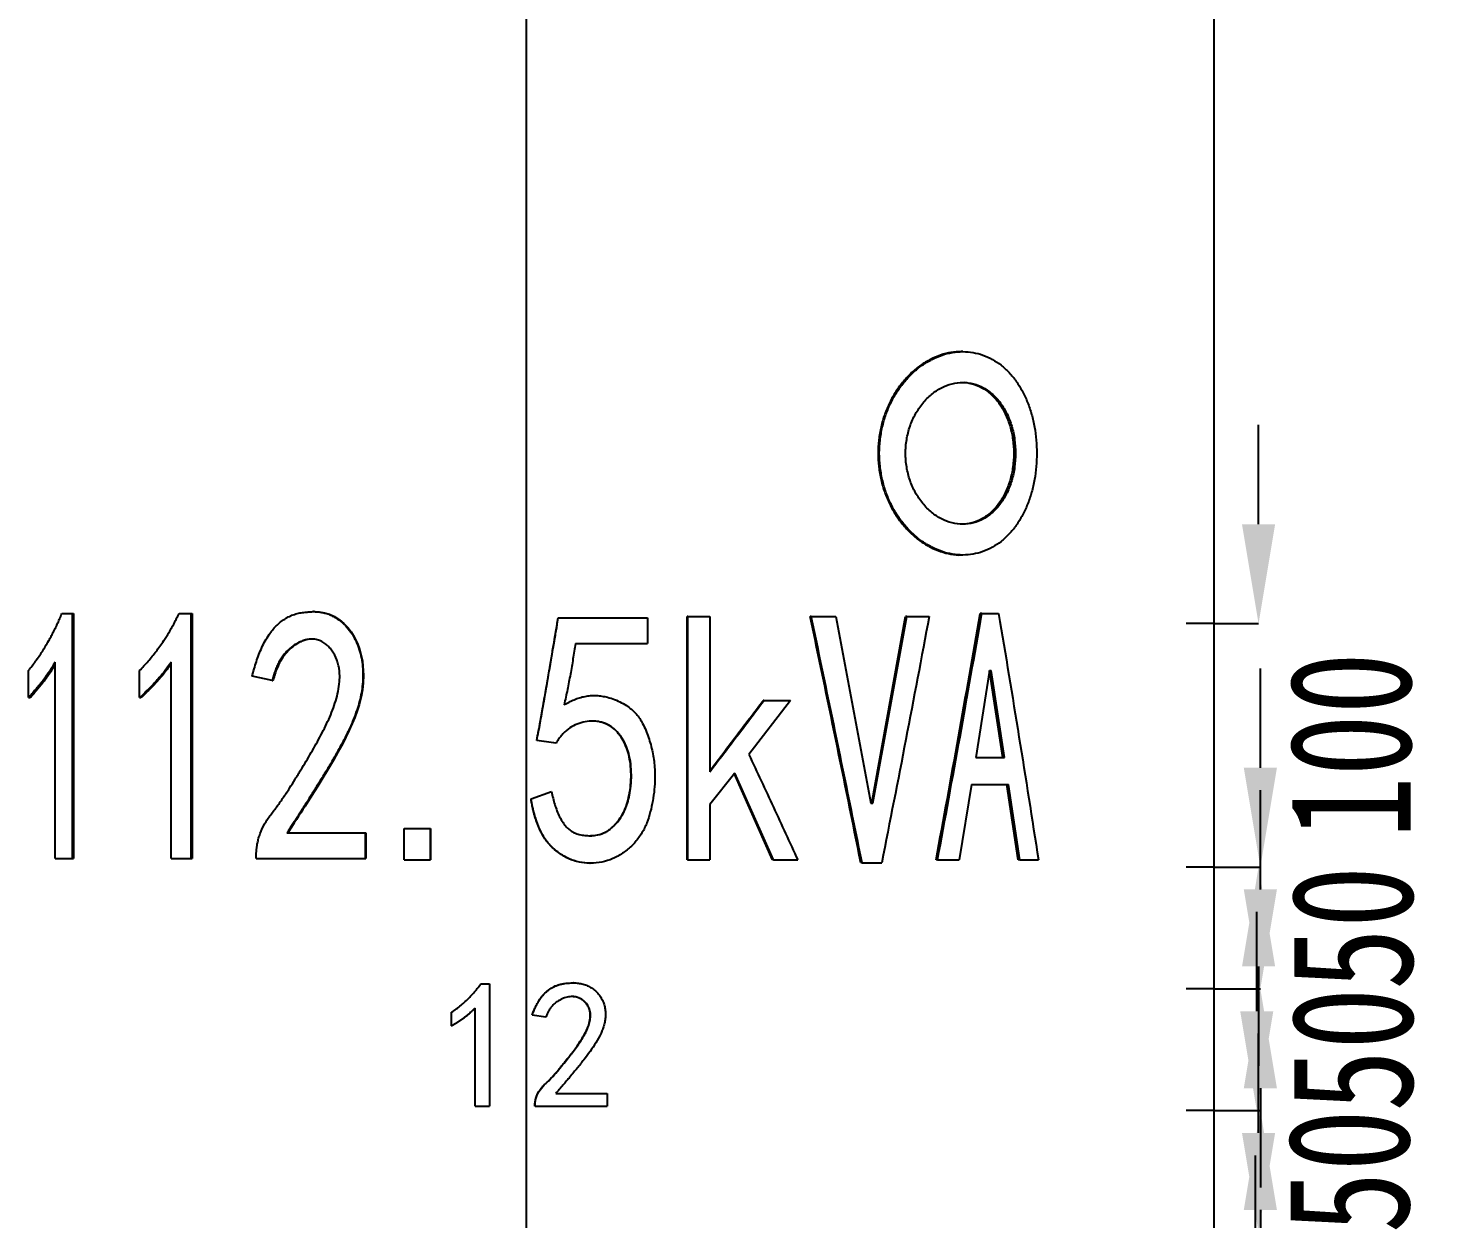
# Model space of a CAD drawing. Header units: millimetres. Extents: x 0 to 6631, y 0 to 4689.
# Drawn here: x 1004 to 1588, y 2866 to 3355 of the extents above; entities that cross this region are included whole.
import ezdxf

# ---------------------------------------------------------------- set-up
doc = ezdxf.new("R2010")
doc.units = ezdxf.units.MM
doc.header["$LTSCALE"] = 13
doc.linetypes.add('CENTERX2', pattern=[101.6, 63.5, -12.7, 12.7, -12.7])
for name, color, linetype in [('中心线', 1, 'CENTERX2'), ('几何体', 7, 'Continuous'), ('尺寸', 3, 'Continuous'), ('草图直线', 1, 'Continuous')]:
    doc.layers.add(name, color=color, linetype=linetype)
doc.styles.add('SLDTEXTSTYLE0', font='hyswlongfangsong.ttf')
doc.dimstyles.new('SLDDIMSTYLE1', dxfattribs={"dimtxt": 50, "dimasz": 40.8, "dimexe": 0, "dimexo": 0.0625, "dimgap": 12.5, "dimtad": 2, "dimdec": 0, "dimrnd": 1e-09, "dimzin": 12, "dimdsep": 46, "dimtxsty": 'SLDTEXTSTYLE0', "dimsah": 1, "dimcen": 0.09, "dimadec": 0, "dimazin": 3, "dimtfac": 1, "dimtdec": 0, "dimtofl": 0, "dimtmove": 0, "dimatfit": 3, "dimfxl": 1, "dimfrac": 2, "dimtolj": 1, "dimtzin": 12, "dimarcsym": 0})

# ---------------------------------------------------------------- blocks, each defined once
blk = doc.blocks.new('*D11')
at = {"layer": 'Defpoints', "color": 0, "transparency": 16777216}
for p in [(1490.74, 2810.69), (1507.65, 2810.69), (1490.74, 2760.69)]:
    blk.add_point(p, dxfattribs=at)
at = {"layer": '尺寸', "color": 0, "lineweight": -2, "transparency": 16777216}
for p, q in [((1507.65, 2851.49), (1507.65, 2892.29)), ((1490.8, 2810.69), (1507.65, 2810.69)), ((1490.8, 2760.69), (1507.65, 2760.69)), ((1507.65, 2719.89), (1507.65, 2679.09))]:
    blk.add_line(p, q, dxfattribs=at)
at = {"layer": '尺寸', "color": 0, "transparency": 16777216}
for points in [[(1500.85, 2851.49), (1514.45, 2851.49), (1507.65, 2810.69)], [(1500.85, 2719.89), (1514.45, 2719.89), (1507.65, 2760.69)]]:
    blk.add_solid(points, dxfattribs=at)
at = {"layer": '尺寸', "color": 0, "transparency": 16777216, "insert": (1520.15, 2785.69), "char_height": 50, "attachment_point": 2, "rotation": 90, "style": 'SLDTEXTSTYLE0'}
blk.add_mtext('\\A1;50', dxfattribs=at)
blk = doc.blocks.new('*D12')
at = {"layer": 'Defpoints', "color": 0, "transparency": 16777216}
for p in [(1490.74, 2860.69), (1508.94, 2860.69), (1490.74, 2810.69)]:
    blk.add_point(p, dxfattribs=at)
at = {"layer": '尺寸', "color": 0, "lineweight": -2, "transparency": 16777216}
for p, q in [((1508.94, 2901.49), (1508.94, 2942.29)), ((1490.8, 2860.69), (1508.94, 2860.69)), ((1490.8, 2810.69), (1508.94, 2810.69)), ((1508.94, 2769.89), (1508.94, 2729.09))]:
    blk.add_line(p, q, dxfattribs=at)
at = {"layer": '尺寸', "color": 0, "transparency": 16777216}
for points in [[(1502.14, 2901.49), (1515.74, 2901.49), (1508.94, 2860.69)], [(1502.14, 2769.89), (1515.74, 2769.89), (1508.94, 2810.69)]]:
    blk.add_solid(points, dxfattribs=at)
at = {"layer": '尺寸', "color": 0, "transparency": 16777216, "insert": (1521.44, 2835.69), "char_height": 50, "attachment_point": 2, "rotation": 90, "style": 'SLDTEXTSTYLE0'}
blk.add_mtext('\\A1;50', dxfattribs=at)
blk = doc.blocks.new('*D13')
at = {"layer": 'Defpoints', "color": 0, "transparency": 16777216}
for p in [(1490.74, 2910.69), (1508.2, 2910.69), (1490.74, 2860.69)]:
    blk.add_point(p, dxfattribs=at)
at = {"layer": '尺寸', "color": 0, "lineweight": -2, "transparency": 16777216}
for p, q in [((1508.2, 2951.49), (1508.2, 2992.29)), ((1490.8, 2910.69), (1508.2, 2910.69)), ((1490.8, 2860.69), (1508.2, 2860.69)), ((1508.2, 2819.89), (1508.2, 2779.09))]:
    blk.add_line(p, q, dxfattribs=at)
at = {"layer": '尺寸', "color": 0, "transparency": 16777216}
for points in [[(1501.4, 2951.49), (1515, 2951.49), (1508.2, 2910.69)], [(1501.4, 2819.89), (1515, 2819.89), (1508.2, 2860.69)]]:
    blk.add_solid(points, dxfattribs=at)
at = {"layer": '尺寸', "color": 0, "transparency": 16777216, "insert": (1520.7, 2885.69), "char_height": 50, "attachment_point": 2, "rotation": 90, "style": 'SLDTEXTSTYLE0'}
blk.add_mtext('\\A1;50', dxfattribs=at)
blk = doc.blocks.new('*D14')
at = {"layer": 'Defpoints', "color": 0, "transparency": 16777216}
for p in [(1490.74, 2960.69), (1509.68, 2960.69), (1490.74, 2910.69)]:
    blk.add_point(p, dxfattribs=at)
at = {"layer": '尺寸', "color": 0, "lineweight": -2, "transparency": 16777216}
for p, q in [((1509.68, 3001.49), (1509.68, 3042.29)), ((1490.8, 2960.69), (1509.68, 2960.69)), ((1490.8, 2910.69), (1509.68, 2910.69)), ((1509.68, 2869.89), (1509.68, 2829.09))]:
    blk.add_line(p, q, dxfattribs=at)
at = {"layer": '尺寸', "color": 0, "transparency": 16777216}
for points in [[(1502.88, 3001.49), (1516.48, 3001.49), (1509.68, 2960.69)], [(1502.88, 2869.89), (1516.48, 2869.89), (1509.68, 2910.69)]]:
    blk.add_solid(points, dxfattribs=at)
at = {"layer": '尺寸', "color": 0, "transparency": 16777216, "insert": (1522.18, 2935.69), "char_height": 50, "attachment_point": 2, "rotation": 90, "style": 'SLDTEXTSTYLE0'}
blk.add_mtext('\\A1;50', dxfattribs=at)
blk = doc.blocks.new('*D15')
at = {"layer": 'Defpoints', "color": 0, "transparency": 16777216}
for p in [(1490.74, 3010.69), (1509.68, 3010.69), (1490.74, 2960.69)]:
    blk.add_point(p, dxfattribs=at)
at = {"layer": '尺寸', "color": 0, "lineweight": -2, "transparency": 16777216}
for p, q in [((1509.68, 3051.49), (1509.68, 3092.29)), ((1490.8, 3010.69), (1509.68, 3010.69)), ((1490.8, 2960.69), (1509.68, 2960.69)), ((1509.68, 2919.89), (1509.68, 2879.09))]:
    blk.add_line(p, q, dxfattribs=at)
at = {"layer": '尺寸', "color": 0, "transparency": 16777216}
for points in [[(1502.88, 3051.49), (1516.48, 3051.49), (1509.68, 3010.69)], [(1502.88, 2919.89), (1516.48, 2919.89), (1509.68, 2960.69)]]:
    blk.add_solid(points, dxfattribs=at)
at = {"layer": '尺寸', "color": 0, "transparency": 16777216, "insert": (1522.18, 2985.69), "char_height": 50, "attachment_point": 2, "rotation": 90, "style": 'SLDTEXTSTYLE0'}
blk.add_mtext('\\A1;50', dxfattribs=at)
blk = doc.blocks.new('*D16')
at = {"layer": 'Defpoints', "color": 0, "transparency": 16777216}
for p in [(1490.74, 3110.69), (1508.94, 3110.69), (1490.74, 3010.69)]:
    blk.add_point(p, dxfattribs=at)
at = {"layer": '尺寸', "color": 0, "lineweight": -2, "transparency": 16777216}
for p, q in [((1508.94, 3151.49), (1508.94, 3192.29)), ((1490.8, 3110.69), (1508.94, 3110.69)), ((1490.8, 3010.69), (1508.94, 3010.69)), ((1508.94, 2969.89), (1508.94, 2929.09))]:
    blk.add_line(p, q, dxfattribs=at)
at = {"layer": '尺寸', "color": 0, "transparency": 16777216}
for points in [[(1502.14, 3151.49), (1515.74, 3151.49), (1508.94, 3110.69)], [(1502.14, 2969.89), (1515.74, 2969.89), (1508.94, 3010.69)]]:
    blk.add_solid(points, dxfattribs=at)
at = {"layer": '尺寸', "color": 0, "transparency": 16777216, "insert": (1521.44, 3060.69), "char_height": 50, "attachment_point": 2, "rotation": 90, "style": 'SLDTEXTSTYLE0'}
blk.add_mtext('\\A1;100', dxfattribs=at)

msp = doc.modelspace()

# ---------------------------------------------------------------- linework, layer by layer
at = {"layer": '中心线'}
msp.add_line((1208.24, 2760.69), (1208.24, 3752.43), dxfattribs=at)
at = {"layer": '几何体'}
for p, q in [((1490.74, 2760.69), (1490.74, 3710.58)), ((1387.48, 3222.39), (1386.85, 3222.39)), ((1386.85, 3138.87), (1387.48, 3138.87)), ((1017.39, 3114.78), (1021.58, 3114.78)), ((1021.58, 3114.78), (1021.58, 3014.2)), ((1021.58, 3114.78), (1022.24, 3114.78)), ((1022.24, 3114.78), (1022.24, 3014.2)), ((1065.53, 3114.78), (1070.41, 3114.78)), ((1070.41, 3114.78), (1070.41, 3014.2)), ((1070.41, 3114.78), (1070.89, 3114.78)), ((1070.89, 3114.78), (1070.89, 3014.2)), ((1121.07, 3115.6), (1120.76, 3115.6)), ((1274.22, 3013.61), (1274.22, 3113.61)), ((1274.46, 3113.61), (1274.22, 3113.61)), ((1274.46, 3013.61), (1274.46, 3113.61)), ((1274.46, 3113.61), (1283.51, 3113.61)), ((1283.51, 3113.61), (1283.51, 3049.87)), ((1325.2, 3113.61), (1324.79, 3113.61)), ((1325.2, 3113.61), (1335.33, 3113.61)), ((1335.33, 3113.61), (1349.74, 3037.01)), ((1350.04, 3037.01), (1363.89, 3113.61)), ((1350.54, 3037.01), (1364.44, 3113.61)), ((1364.44, 3113.61), (1363.89, 3113.61)), ((1364.44, 3113.61), (1373.67, 3113.61)), ((1395.25, 3114.78), (1394.59, 3114.78)), ((1395.25, 3114.78), (1402.18, 3114.78)), ((1221.32, 3113.03), (1221.27, 3113.03)), ((1221.32, 3113.03), (1257.99, 3113.03)), ((1257.99, 3113.03), (1257.99, 3102.5)), ((1228.32, 3102.5), (1257.99, 3102.5)), ((1003.68, 3080.28), (1003.68, 3091.39)), ((1014.65, 3014.2), (1014.65, 3094.9)), ((1049.32, 3080.28), (1049.32, 3091.39)), ((1062.32, 3014.2), (1062.32, 3094.9)), ((1398.39, 3091.39), (1392.77, 3055.72)), ((1398.39, 3091.39), (1399.08, 3091.39)), ((1403.85, 3055.72), (1398.4, 3091.39)), ((1404.54, 3055.72), (1399.08, 3091.39)), ((1103.75, 3087.3), (1095.54, 3089.05)), ((1103.75, 3087.3), (1104.12, 3087.3)), ((1003.68, 3080.28), (1004.4, 3080.28)), ((1049.32, 3080.28), (1049.89, 3080.28)), ((1235.95, 3081.16), (1235.85, 3081.16)), ((1316.63, 3079.11), (1299.58, 3056.89)), ((1305.75, 3079.11), (1305.41, 3079.11)), ((1305.75, 3079.11), (1316.63, 3079.11)), ((1220.34, 3061.57), (1212.44, 3062.74)), ((1212.45, 3062.74), (1212.44, 3062.74)), ((1220.38, 3061.57), (1212.45, 3062.74)), ((1220.38, 3061.57), (1220.34, 3061.57)), ((1392.77, 3055.72), (1404.54, 3055.72)), ((1293.8, 3049.29), (1283.51, 3036.42)), ((1309.32, 3013.61), (1293.5, 3049.29)), ((1309.68, 3013.61), (1293.8, 3049.29)), ((1391, 3044.61), (1385.95, 3013.61)), ((1391, 3044.61), (1406.23, 3044.61)), ((1410.14, 3013.61), (1405.53, 3044.61)), ((1410.86, 3013.61), (1406.23, 3044.61)), ((1210.1, 3038.76), (1218.48, 3041.68)), ((1210.11, 3038.76), (1210.1, 3038.76)), ((1210.11, 3038.76), (1218.51, 3041.68)), ((1218.51, 3041.68), (1218.48, 3041.68)), ((1283.51, 3036.42), (1283.51, 3013.61)), ((1349.74, 3037.01), (1350.54, 3037.01)), ((1158.03, 3013.61), (1158.03, 3026.48)), ((1158.03, 3026.48), (1168.65, 3026.48)), ((1168.65, 3026.48), (1168.65, 3013.61)), ((1168.65, 3026.48), (1168.79, 3026.48)), ((1168.79, 3026.48), (1168.79, 3013.61)), ((1109.86, 3024.72), (1142.04, 3024.72)), ((1142.04, 3024.72), (1142.04, 3014.2)), ((1142.04, 3024.72), (1142.27, 3024.72)), ((1142.27, 3024.72), (1142.27, 3014.2)), ((1014.65, 3014.2), (1021.58, 3014.2)), ((1021.58, 3014.2), (1022.24, 3014.2)), ((1062.32, 3014.2), (1070.41, 3014.2)), ((1070.41, 3014.2), (1070.89, 3014.2)), ((1097.26, 3014.2), (1097.26, 3016.54)), ((1097.26, 3014.2), (1142.04, 3014.2)), ((1142.04, 3014.2), (1142.27, 3014.2)), ((1158.03, 3013.61), (1168.65, 3013.61)), ((1168.65, 3013.61), (1168.79, 3013.61)), ((1234.25, 3012.34), (1234.34, 3012.34)), ((1274.46, 3013.61), (1274.22, 3013.61)), ((1274.46, 3013.61), (1283.51, 3013.61)), ((1309.68, 3013.61), (1309.32, 3013.61)), ((1309.68, 3013.61), (1319.65, 3013.61)), ((1346.07, 3012.44), (1345.58, 3012.44)), ((1346.07, 3012.44), (1354.16, 3012.44)), ((1377.08, 3013.61), (1376.48, 3013.61)), ((1377.08, 3013.61), (1385.95, 3013.61)), ((1410.86, 3013.61), (1410.14, 3013.61)), ((1410.86, 3013.61), (1418.54, 3013.61)), ((1189.47, 2962.74), (1192.99, 2962.74)), ((1192.99, 2962.74), (1192.99, 2912.44)), ((1192.99, 2962.74), (1193.04, 2962.74)), ((1193.04, 2962.74), (1193.04, 2912.44)), ((1225.25, 2963.03), (1225.19, 2963.03)), ((1227.69, 2963.14), (1227.62, 2963.14)), ((1177.49, 2945.48), (1177.49, 2951.04)), ((1187.13, 2912.44), (1187.13, 2952.79)), ((1216.13, 2948.99), (1210.58, 2949.87)), ((1210.58, 2949.87), (1210.58, 2949.87)), ((1216.16, 2948.99), (1210.58, 2949.87)), ((1177.49, 2945.48), (1177.59, 2945.48)), ((1216.16, 2948.99), (1216.13, 2948.99)), ((1220.26, 2917.71), (1241.32, 2917.71)), ((1241.32, 2917.71), (1241.32, 2912.44)), ((1187.13, 2912.44), (1192.99, 2912.44)), ((1192.99, 2912.44), (1193.04, 2912.44)), ((1211.76, 2913.61), (1211.74, 2913.61)), ((1211.74, 2912.44), (1211.74, 2913.61)), ((1211.76, 2912.44), (1211.74, 2912.44)), ((1211.76, 2912.44), (1211.76, 2913.61)), ((1211.76, 2912.44), (1241.32, 2912.44))]:
    msp.add_line(p, q, dxfattribs=at)
at = {"layer": '几何体', "flags": 128}
msp.add_lwpolyline([(1121.07, 3115.6), (1121.48, 3115.6), (1122.26, 3115.56), (1123.05, 3115.5), (1125.32, 3115.14), (1127.36, 3114.51), (1129.34, 3113.58), (1131.38, 3112.27), (1133.25, 3110.77), (1134.85, 3109.16), (1136.26, 3107.35), (1137.53, 3105.25), (1138.71, 3102.83), (1139.68, 3100.36), (1140.9, 3095.26), (1141.29, 3089.46), (1141.18, 3086.38), (1140.88, 3083.47), (1140.33, 3080.56), (1139.48, 3077.29), (1138.7, 3074.82), (1137.69, 3072.09), (1136.71, 3069.68), (1135.47, 3066.92), (1134.09, 3064.07), (1132.61, 3061.23), (1130.8, 3057.92), (1128.92, 3054.63), (1126.88, 3051.19), (1124.14, 3046.68), (1122.49, 3043.99), (1121.03, 3041.65), (1119.34, 3038.96), (1117.31, 3035.77), (1116.39, 3034.33), (1115.5, 3032.93), (1114.64, 3031.59), (1113.81, 3030.29), (1112.89, 3028.87), (1111.78, 3027.15), (1110.21, 3024.72), (1110.21, 3024.72)], dxfattribs=at)
at = {"layer": '几何体'}
for points, knots in [([(1386.85, 3222.39), (1385.43, 3222.32), (1382.59, 3222.18), (1378.33, 3221.07), (1374.16, 3219.32), (1370.15, 3216.9), (1366.4, 3213.85), (1362.97, 3210.24), (1359.93, 3206.12), (1357.36, 3201.57), (1355.29, 3196.66), (1353.78, 3191.47), (1352.87, 3186.09), (1352.56, 3180.63), (1352.87, 3175.16), (1353.78, 3169.79), (1355.29, 3164.6), (1357.35, 3159.69), (1359.93, 3155.13), (1362.97, 3151.01), (1366.4, 3147.4), (1370.15, 3144.36), (1374.16, 3141.94), (1378.33, 3140.16), (1382.58, 3139.16), (1385.45, 3138.75), (1386.85, 3138.87), (1386.85, 3138.87)], [0, 0, 0, 0, 0.041667, 0.083329, 0.124998, 0.166665, 0.208328, 0.249998, 0.291665, 0.333328, 0.374999, 0.416665, 0.458327, 0.499999, 0.541665, 0.583329, 0.625, 0.666667, 0.70833, 0.750001, 0.791668, 0.833331, 0.875, 0.916668, 0.95833, 0.999999, 1, 1, 1, 1]), ([(1417.88, 3180.63), (1417.83, 3182.45), (1417.74, 3186.09), (1416.99, 3191.47), (1415.79, 3196.66), (1414.13, 3201.57), (1412.02, 3206.12), (1409.48, 3210.24), (1406.55, 3213.86), (1403.26, 3216.9), (1399.66, 3219.32), (1395.78, 3221.08), (1391.71, 3222.15), (1387.49, 3222.51), (1383.21, 3222.15), (1378.93, 3221.08), (1374.75, 3219.32), (1370.73, 3216.9), (1366.96, 3213.86), (1363.52, 3210.24), (1360.47, 3206.12), (1357.88, 3201.57), (1355.81, 3196.66), (1354.3, 3191.47), (1353.38, 3186.09), (1353.07, 3180.63), (1353.38, 3175.16), (1354.3, 3169.79), (1355.81, 3164.6), (1357.88, 3159.69), (1360.47, 3155.13), (1363.52, 3151.01), (1366.96, 3147.4), (1370.73, 3144.36), (1374.75, 3141.93), (1378.93, 3140.17), (1383.21, 3139.1), (1387.49, 3138.75), (1391.71, 3139.1), (1395.78, 3140.17), (1399.66, 3141.93), (1403.26, 3144.36), (1406.55, 3147.4), (1409.48, 3151.01), (1412.02, 3155.13), (1414.13, 3159.69), (1415.79, 3164.6), (1416.99, 3169.79), (1417.74, 3175.16), (1417.83, 3178.81), (1417.88, 3180.63)], [0, 0, 0, 0, 0.020797, 0.041595, 0.062401, 0.083212, 0.10403, 0.12486, 0.145698, 0.166544, 0.187401, 0.208264, 0.229129, 0.25, 0.27087, 0.291736, 0.312599, 0.333455, 0.354301, 0.37514, 0.39597, 0.416787, 0.437599, 0.458404, 0.479201, 0.5, 0.520797, 0.541595, 0.562401, 0.583212, 0.60403, 0.62486, 0.645698, 0.666544, 0.687401, 0.708264, 0.729129, 0.75, 0.77087, 0.791736, 0.812599, 0.833455, 0.854301, 0.87514, 0.89597, 0.916787, 0.937599, 0.958404, 0.979201, 1, 1, 1, 1]), ([(1409.12, 3180.63), (1409.05, 3182.53), (1408.89, 3186.34), (1407.66, 3191.84), (1405.74, 3196.91), (1403.1, 3201.35), (1399.84, 3204.99), (1396.06, 3207.7), (1391.9, 3209.37), (1387.49, 3209.93), (1383.01, 3209.37), (1378.63, 3207.7), (1374.54, 3204.99), (1370.91, 3201.35), (1367.9, 3196.91), (1365.64, 3191.84), (1364.25, 3186.34), (1363.77, 3180.63), (1364.25, 3174.91), (1365.64, 3169.41), (1367.9, 3164.35), (1370.91, 3159.91), (1374.54, 3156.26), (1378.63, 3153.56), (1383.01, 3151.89), (1387.49, 3151.33), (1391.9, 3151.89), (1396.06, 3153.56), (1399.84, 3156.26), (1403.1, 3159.91), (1405.74, 3164.35), (1407.66, 3169.41), (1408.89, 3174.91), (1409.05, 3178.72), (1409.12, 3180.63)], [0, 0, 0, 0, 0.031196, 0.0624, 0.09362, 0.124859, 0.15612, 0.187401, 0.218696, 0.25, 0.281304, 0.312599, 0.34388, 0.375141, 0.40638, 0.4376, 0.468804, 0.5, 0.531196, 0.5624, 0.59362, 0.624859, 0.65612, 0.687401, 0.718696, 0.75, 0.781304, 0.8126, 0.84388, 0.875141, 0.90638, 0.9376, 0.968804, 1, 1, 1, 1]), ([(1386.85, 3209.74), (1386.85, 3209.74), (1388.33, 3209.93), (1391.25, 3209.28), (1395.4, 3207.72), (1399.16, 3204.98), (1402.41, 3201.35), (1405.04, 3196.91), (1406.96, 3191.84), (1408.19, 3186.34), (1408.34, 3182.53), (1408.42, 3180.63)], [0, 0, 0, 0, 0.000002, 0.125, 0.249999, 0.374998, 0.499998, 0.624998, 0.749999, 0.874999, 1, 1, 1, 1]), ([(1408.42, 3180.63), (1408.34, 3178.72), (1408.19, 3174.91), (1406.96, 3169.41), (1405.04, 3164.35), (1402.41, 3159.91), (1399.17, 3156.26), (1395.4, 3153.57), (1391.25, 3151.84), (1388.32, 3151.62), (1386.85, 3151.51)], [0, 0, 0, 0, 0.125001, 0.250002, 0.375003, 0.500003, 0.625004, 0.750003, 0.875003, 1, 1, 1, 1]), ([(1003.68, 3091.39), (1004.18, 3092.02), (1005.18, 3093.26), (1006.63, 3095.23), (1008.03, 3097.24), (1009.4, 3099.27), (1010.73, 3101.44), (1011.92, 3103.48), (1012.99, 3105.41), (1013.93, 3107.22), (1014.85, 3109.08), (1015.75, 3110.96), (1016.58, 3112.85), (1017.12, 3114.13), (1017.39, 3114.78)], [0, 0, 0, 0, 0.095123, 0.186702, 0.281855, 0.373585, 0.46392, 0.563128, 0.63276, 0.704191, 0.782474, 0.855267, 0.925685, 1, 1, 1, 1]), ([(1049.32, 3091.39), (1049.93, 3092.02), (1051.11, 3093.26), (1052.84, 3095.23), (1054.5, 3097.24), (1056.13, 3099.27), (1057.7, 3101.44), (1059.11, 3103.48), (1060.37, 3105.41), (1061.47, 3107.22), (1062.56, 3109.08), (1063.61, 3110.96), (1064.58, 3112.85), (1065.21, 3114.13), (1065.53, 3114.78)], [0, 0, 0, 0, 0.095123, 0.186702, 0.281855, 0.373585, 0.46392, 0.563128, 0.63276, 0.704191, 0.782474, 0.855267, 0.925685, 1, 1, 1, 1]), ([(1095.54, 3089.05), (1095.82, 3090.07), (1096.36, 3092.09), (1097.27, 3095.07), (1098.33, 3097.97), (1099.48, 3100.84), (1100.89, 3103.59), (1102.34, 3106.01), (1103.86, 3108.06), (1105.4, 3109.75), (1107.09, 3111.27), (1108.9, 3112.61), (1110.87, 3113.71), (1112.61, 3114.4), (1114.04, 3114.81), (1115.12, 3115.08), (1116.23, 3115.25), (1116.97, 3115.33), (1117.34, 3115.37)], [0, 0, 0, 0, 0.084613, 0.1671, 0.249749, 0.333009, 0.416008, 0.49957, 0.561809, 0.624555, 0.687079, 0.749619, 0.81218, 0.874746, 0.906057, 0.937369, 0.968682, 1, 1, 1, 1]), ([(1117.34, 3115.37), (1117.91, 3115.43), (1119.03, 3115.55), (1120.74, 3115.63), (1122.45, 3115.55), (1124.15, 3115.34), (1125.83, 3114.97), (1127.46, 3114.39), (1129.03, 3113.63), (1131, 3112.4), (1133.32, 3110.61), (1135.69, 3107.98), (1137.53, 3104.93), (1139.02, 3101.69), (1140.14, 3098.29), (1140.79, 3094.77), (1141.07, 3091.2), (1141.05, 3087.62), (1140.78, 3084.04), (1140.12, 3080.53), (1139.22, 3077.07), (1137.89, 3073.13), (1136.1, 3068.74), (1133.81, 3063.94), (1131.3, 3059.27), (1128.71, 3054.71), (1125.99, 3050.17), (1123.37, 3045.9), (1120.82, 3041.79), (1118.32, 3037.85), (1116.22, 3034.56), (1114.57, 3031.99), (1113.42, 3030.21), (1112.31, 3028.49), (1111.11, 3026.65), (1110.31, 3025.41), (1109.86, 3024.72)], [0, 0, 0, 0, 0.015666, 0.031331, 0.046994, 0.062657, 0.078315, 0.09397, 0.109621, 0.12527, 0.156536, 0.187765, 0.21899, 0.250219, 0.281434, 0.312643, 0.343857, 0.375073, 0.406289, 0.437504, 0.468731, 0.49996, 0.546588, 0.593303, 0.639864, 0.686587, 0.731887, 0.780109, 0.819558, 0.860078, 0.904291, 0.923359, 0.941479, 0.960634, 0.978177, 1, 1, 1, 1]), ([(1212.44, 3062.74), (1212.74, 3064.15), (1213.12, 3065.97), (1213.49, 3067.99), (1213.62, 3068.71), (1213.7, 3069.21), (1213.78, 3069.63), (1213.87, 3070.1), (1213.94, 3070.43), (1213.98, 3070.66), (1213.99, 3070.72), (1213.99, 3070.73), (1213.99, 3070.74), (1214.2, 3071.83), (1214.56, 3074.07), (1215.07, 3076.73), (1215.38, 3078.59), (1215.75, 3080.74), (1216.6, 3085.45), (1217.7, 3091.9), (1218.83, 3098.72), (1219.68, 3103.56), (1220.47, 3108.25), (1220.95, 3111.15), (1221.27, 3113.03)], [0, 0, 0, 0, 0.084862, 0.109071, 0.120775, 0.127615, 0.138988, 0.145896, 0.156084, 0.158709, 0.159405, 0.159598, 0.159657, 0.159689, 0.22472, 0.293163, 0.318559, 0.33574, 0.421412, 0.599382, 0.720498, 0.827187, 0.887996, 1, 1, 1, 1]), ([(1212.45, 3062.74), (1212.71, 3063.94), (1213.2, 3066.29), (1213.86, 3069.91), (1214.5, 3073.48), (1215.16, 3077.08), (1215.75, 3080.63), (1216.41, 3084.23), (1216.99, 3087.81), (1217.64, 3091.37), (1218.21, 3094.81), (1218.81, 3098.39), (1219.38, 3101.61), (1219.9, 3104.63), (1220.33, 3107.16), (1220.8, 3109.98), (1221.13, 3111.91), (1221.32, 3113.03)], [0, 0, 0, 0, 0.071994, 0.141257, 0.21597, 0.285059, 0.356249, 0.427841, 0.499992, 0.569256, 0.639989, 0.704827, 0.782475, 0.832302, 0.885014, 0.933368, 1, 1, 1, 1]), ([(1097.26, 3016.54), (1097.31, 3017.21), (1097.42, 3018.56), (1097.72, 3020.56), (1098.21, 3022.52), (1099.04, 3025.24), (1100.6, 3028.57), (1103.14, 3032.18), (1105.87, 3035.63), (1108.43, 3039.31), (1110.91, 3043.02), (1113.28, 3046.84), (1116.28, 3051.68), (1119.86, 3057.67), (1123.85, 3064.87), (1126.91, 3070.99), (1128.98, 3076.03), (1130.2, 3079.88), (1131.15, 3083.82), (1131.53, 3087.19), (1131.54, 3089.9), (1131.37, 3091.92), (1130.98, 3093.91), (1130.2, 3096.49), (1128.94, 3098.9), (1127.26, 3100.96), (1125.81, 3102.33), (1124.16, 3103.42), (1122.33, 3104.13), (1120.72, 3104.36), (1119.44, 3104.33), (1118.15, 3104.17), (1116.58, 3103.77), (1114.77, 3103.07), (1113.09, 3102.08), (1111.53, 3100.91), (1110.05, 3099.62), (1108.73, 3098.15), (1107.57, 3096.54), (1106.57, 3094.83), (1105.7, 3093.03), (1104.96, 3091.16), (1104.32, 3089.23), (1103.94, 3087.94), (1103.75, 3087.3)], [0, 0, 0, 0, 0.015615, 0.031228, 0.046843, 0.062461, 0.097367, 0.132318, 0.167111, 0.202017, 0.237963, 0.272469, 0.307752, 0.371862, 0.435937, 0.500017, 0.531258, 0.562489, 0.593717, 0.624921, 0.640532, 0.656142, 0.671753, 0.687366, 0.718531, 0.73416, 0.749793, 0.765427, 0.781066, 0.796707, 0.804382, 0.812375, 0.828032, 0.843686, 0.859333, 0.874981, 0.890623, 0.906258, 0.921888, 0.937514, 0.952785, 0.968759, 0.98438, 1, 1, 1, 1]), ([(1120.44, 3104.27), (1120.24, 3104.29), (1119.07, 3104.41), (1117.25, 3103.88), (1115.09, 3103.08), (1113.26, 3101.97), (1111.24, 3100.43), (1109.12, 3098.31), (1107.18, 3095.42), (1105.87, 3092.65), (1105.16, 3090.66), (1104.83, 3089.63), (1104.64, 3089.02), (1104.4, 3088.24), (1104.23, 3087.66), (1104.12, 3087.3)], [0, 0, 0, 0, 0.024734, 0.141534, 0.22309, 0.304409, 0.397309, 0.526979, 0.659735, 0.803896, 0.882859, 0.905303, 0.929323, 0.956821, 1, 1, 1, 1]), ([(1228.32, 3102.5), (1228.17, 3101.45), (1227.85, 3099.34), (1227.35, 3096.18), (1226.82, 3093.03), (1226.28, 3089.88), (1225.68, 3086.73), (1225.08, 3083.59), (1224.42, 3080.46), (1223.91, 3078.39), (1223.66, 3077.36)], [0, 0, 0, 0, 0.124996, 0.249992, 0.37499, 0.499988, 0.624988, 0.749991, 0.874991, 1, 1, 1, 1]), ([(1014.65, 3094.9), (1014.23, 3094.22), (1013.4, 3092.85), (1012.13, 3090.86), (1010.79, 3088.95), (1009.4, 3087.08), (1008.01, 3085.29), (1006.58, 3083.55), (1005.14, 3081.91), (1004.17, 3080.82), (1003.68, 3080.28)], [0, 0, 0, 0, 0.124954, 0.249912, 0.37489, 0.499887, 0.629131, 0.749916, 0.874953, 1, 1, 1, 1]), ([(1014.65, 3093.78), (1014.46, 3093.47), (1013.86, 3092.49), (1012.82, 3090.86), (1011.49, 3088.95), (1010.11, 3087.08), (1008.71, 3085.29), (1007.29, 3083.55), (1005.86, 3081.91), (1004.89, 3080.82), (1004.4, 3080.28)], [0, 0, 0, 0, 0.060468, 0.19468, 0.328893, 0.463114, 0.601881, 0.731552, 0.865775, 1, 1, 1, 1]), ([(1062.32, 3094.9), (1061.83, 3094.22), (1060.86, 3092.85), (1059.36, 3090.86), (1057.78, 3088.95), (1056.14, 3087.08), (1054.48, 3085.29), (1052.79, 3083.55), (1051.07, 3081.91), (1049.91, 3080.82), (1049.32, 3080.28)], [0, 0, 0, 0, 0.124954, 0.249912, 0.37489, 0.499887, 0.629131, 0.749916, 0.874953, 1, 1, 1, 1]), ([(1062.32, 3094.18), (1062, 3093.74), (1061.2, 3092.62), (1059.88, 3090.86), (1058.31, 3088.95), (1056.67, 3087.08), (1055.03, 3085.29), (1053.34, 3083.55), (1051.63, 3081.91), (1050.47, 3080.82), (1049.89, 3080.28)], [0, 0, 0, 0, 0.084663, 0.215418, 0.346175, 0.47694, 0.612134, 0.738465, 0.869232, 1, 1, 1, 1]), ([(1223.66, 3077.36), (1224.34, 3077.73), (1225.7, 3078.49), (1227.81, 3079.49), (1230.02, 3080.27), (1232.28, 3080.85), (1234.59, 3081.16), (1236.92, 3081.18), (1239.24, 3080.93), (1241.77, 3080.42), (1244.48, 3079.55), (1247.3, 3078.26), (1249.75, 3076.78), (1251.78, 3075.19), (1253.42, 3073.55), (1254.83, 3071.71), (1256.12, 3069.48), (1257.25, 3066.86), (1258.39, 3063.98), (1259.28, 3060.99), (1260.03, 3057.98), (1260.57, 3054.92), (1260.96, 3051.31), (1261.05, 3047.16), (1260.81, 3042.51), (1260.17, 3037.89), (1259.17, 3033.34), (1257.8, 3028.87), (1255.8, 3024.65), (1253.04, 3020.88), (1249.65, 3017.68), (1245.79, 3015.09), (1241.53, 3013.16), (1236.93, 3012.32), (1232.26, 3012.27), (1228.41, 3012.99), (1225.52, 3014.16), (1222.77, 3015.63), (1220.25, 3017.48), (1217.96, 3019.59), (1215.95, 3021.97), (1213.98, 3025.35), (1212.59, 3028.82), (1211.73, 3031.47), (1211.24, 3033.26), (1210.82, 3035.07), (1210.45, 3036.9), (1210.22, 3038.14), (1210.11, 3038.76)], [0, 0, 0, 0, 0.015653, 0.031304, 0.046958, 0.062614, 0.07827, 0.093927, 0.109586, 0.125244, 0.146087, 0.166994, 0.187832, 0.203805, 0.219098, 0.234719, 0.250336, 0.270959, 0.292078, 0.312793, 0.333671, 0.354356, 0.375232, 0.406446, 0.437657, 0.46872, 0.500089, 0.531302, 0.562512, 0.593724, 0.624969, 0.656235, 0.687492, 0.718759, 0.750054, 0.781315, 0.796962, 0.812611, 0.843863, 0.859498, 0.87512, 0.906328, 0.937548, 0.950032, 0.9624, 0.97472, 0.987301, 1, 1, 1, 1]), ([(1283.51, 3050.22), (1287.15, 3054.98), (1294.52, 3064.61), (1301.75, 3074.24), (1305.41, 3079.11)], [0, 0, 0, 0, 0.4939791, 1, 1, 1, 1]), ([(1218.51, 3041.68), (1218.71, 3040.78), (1219.11, 3039.01), (1219.84, 3036.37), (1220.73, 3033.81), (1221.81, 3031.29), (1223.03, 3029.23), (1224.24, 3027.58), (1225.44, 3026.35), (1226.79, 3025.3), (1228.48, 3024.42), (1230.52, 3023.92), (1232.77, 3023.64), (1235.43, 3023.51), (1237.89, 3023.89), (1240.03, 3024.66), (1241.72, 3025.53), (1243.35, 3026.83), (1244.98, 3028.41), (1246.43, 3030.15), (1247.66, 3032.06), (1248.69, 3034.09), (1249.64, 3036.53), (1250.46, 3039.46), (1251.09, 3043.2), (1251.4, 3047.41), (1251.25, 3051.97), (1250.66, 3056.11), (1249.57, 3059.74), (1248.35, 3062.32), (1247.14, 3064.24), (1245.79, 3066.06), (1243.75, 3068.07), (1240.78, 3069.78), (1237.45, 3070.63), (1234.02, 3070.68), (1230.66, 3070.06), (1227.43, 3068.88), (1225.04, 3067.28), (1223.42, 3065.68), (1222.27, 3064.41), (1221.28, 3063.02), (1220.68, 3062.05), (1220.38, 3061.57)], [0, 0, 0, 0, 0.0254087, 0.0497723, 0.0751653, 0.0998971, 0.1249441, 0.1405723, 0.1562031, 0.1718406, 0.1874746, 0.2080247, 0.229237, 0.2501055, 0.2813673, 0.2970235, 0.312667, 0.3334902, 0.35437, 0.375208, 0.3958129, 0.4166579, 0.4376907, 0.4677754, 0.5001356, 0.5416581, 0.5835629, 0.6249872, 0.6562015, 0.6874234, 0.7031134, 0.7186817, 0.7498965, 0.7811299, 0.8123886, 0.8436533, 0.874961, 0.9062264, 0.9374661, 0.9531053, 0.9687403, 0.9843699, 1, 1, 1, 1]), ([(1234.48, 3023.63), (1235.23, 3023.64), (1236.88, 3023.68), (1238.92, 3024.27), (1240.55, 3024.96), (1241.74, 3025.67), (1242.92, 3026.59), (1244.53, 3028.05), (1246.38, 3030.18), (1248.17, 3033.16), (1249.54, 3036.55), (1250.51, 3040.36), (1251.08, 3044.5), (1251.25, 3048.79), (1250.99, 3052.95), (1250.34, 3056.81), (1249.21, 3060.29), (1247.63, 3063.38), (1245.71, 3066.07), (1243.4, 3068.19), (1240.76, 3069.72), (1238.13, 3070.41), (1236.33, 3070.67), (1235.53, 3070.63), (1235.43, 3070.62)], [0, 0, 0, 0, 0.035348, 0.077853, 0.099222, 0.119272, 0.143127, 0.169554, 0.222288, 0.275598, 0.332505, 0.393906, 0.460489, 0.528534, 0.595659, 0.656341, 0.712294, 0.767201, 0.81963, 0.867371, 0.914456, 0.962256, 0.995163, 1, 1, 1, 1]), ([(1234.25, 3012.36), (1234.16, 3012.35), (1232.76, 3012.25), (1230.5, 3012.57), (1227.61, 3013.27), (1225.26, 3014.25), (1222.59, 3015.72), (1219.76, 3017.83), (1217.24, 3020.25), (1215.49, 3022.75), (1214.13, 3025.15), (1213, 3027.74), (1212.03, 3030.44), (1211.44, 3032.46), (1211.09, 3033.87), (1210.91, 3034.64), (1210.73, 3035.45), (1210.55, 3036.33), (1210.34, 3037.44), (1210.19, 3038.26), (1210.1, 3038.76)], [0, 0, 0, 0, 0.006675, 0.107454, 0.172056, 0.233763, 0.301644, 0.403852, 0.502454, 0.566845, 0.635239, 0.712433, 0.782411, 0.853472, 0.873015, 0.893049, 0.913892, 0.936313, 0.961258, 1, 1, 1, 1]), ([(1177.49, 2951.04), (1178.13, 2951.49), (1179.47, 2952.42), (1181.33, 2953.92), (1183.17, 2955.51), (1184.88, 2957.17), (1186.53, 2958.95), (1188.06, 2960.78), (1189.01, 2962.09), (1189.47, 2962.74)], [0, 0, 0, 0, 0.140887, 0.289587, 0.425683, 0.575336, 0.712612, 0.858601, 1, 1, 1, 1]), ([(1210.58, 2949.87), (1210.77, 2950.42), (1211.17, 2951.52), (1211.88, 2953.13), (1212.78, 2954.96), (1214.01, 2956.96), (1215.7, 2958.98), (1217.74, 2960.66), (1219.67, 2961.72), (1221.31, 2962.34), (1222.58, 2962.68), (1223.88, 2962.92), (1224.75, 2962.99), (1225.19, 2963.03)], [0, 0, 0, 0, 0.083324, 0.166596, 0.250131, 0.375118, 0.500068, 0.624971, 0.749897, 0.812417, 0.87494, 0.937467, 1, 1, 1, 1]), ([(1210.58, 2949.87), (1210.78, 2950.42), (1211.18, 2951.52), (1211.89, 2953.13), (1212.79, 2954.96), (1214.03, 2956.96), (1215.73, 2958.98), (1217.78, 2960.66), (1219.72, 2961.72), (1221.36, 2962.34), (1222.63, 2962.68), (1223.93, 2962.92), (1224.81, 2962.99), (1225.25, 2963.03)], [0, 0, 0, 0, 0.083209, 0.166371, 0.2498, 0.374677, 0.499576, 0.624507, 0.749537, 0.812132, 0.874743, 0.937366, 1, 1, 1, 1]), ([(1225.25, 2963.03), (1225.68, 2963.06), (1226.54, 2963.13), (1227.84, 2963.16), (1229.34, 2963.07), (1231.05, 2962.82), (1232.89, 2962.2), (1234.62, 2961.32), (1236.24, 2960.25), (1237.63, 2958.88), (1238.75, 2957.29), (1239.67, 2955.59), (1240.32, 2953.75), (1240.64, 2951.84), (1240.71, 2949.9), (1240.59, 2947.96), (1240.23, 2946.05), (1239.62, 2944.21), (1238.57, 2941.66), (1236.84, 2938.56), (1234.42, 2934.96), (1231.79, 2931.52), (1229.54, 2928.67), (1227.61, 2926.33), (1226.14, 2924.58), (1224.66, 2922.81), (1223.21, 2921.1), (1221.72, 2919.4), (1220.74, 2918.26), (1220.26, 2917.71)], [0, 0, 0, 0, 0.02113, 0.041835, 0.06265, 0.093952, 0.125239, 0.156527, 0.187798, 0.219029, 0.25026, 0.281592, 0.31268, 0.343877, 0.37508, 0.406287, 0.437485, 0.468706, 0.499929, 0.570635, 0.639956, 0.709818, 0.780007, 0.815636, 0.856555, 0.890674, 0.927201, 0.964862, 1, 1, 1, 1]), ([(1225.19, 2963.03), (1225.66, 2963.06), (1226.46, 2963.13), (1227.27, 2963.16), (1227.61, 2963.14), (1227.62, 2963.14)], [0, 0, 0, 0, 0.582994, 0.985272, 1, 1, 1, 1]), ([(1211.74, 2913.61), (1211.78, 2913.98), (1211.85, 2914.63), (1212.05, 2915.57), (1212.31, 2916.4), (1212.74, 2917.48), (1213.44, 2918.79), (1214.3, 2919.91), (1215.02, 2920.71), (1215.71, 2921.4), (1216.63, 2922.25), (1217.75, 2923.39), (1218.91, 2924.6), (1220.02, 2925.86), (1220.94, 2926.91), (1221.7, 2927.8), (1222.44, 2928.69), (1223.27, 2929.71), (1224.16, 2930.8), (1225.53, 2932.53), (1227.35, 2934.88), (1229.39, 2937.7), (1231.08, 2940.29), (1232.72, 2943.08), (1233.82, 2945.79), (1234.38, 2948.28), (1234.54, 2950.46), (1234.12, 2952.53), (1233.14, 2954.3), (1232.14, 2955.45), (1230.95, 2956.4), (1229.6, 2957.09), (1228.27, 2957.47), (1227.4, 2957.48), (1227.01, 2957.49)], [0, 0, 0, 0, 0.019901, 0.035527, 0.051522, 0.067211, 0.098314, 0.131615, 0.143046, 0.156618, 0.184382, 0.210716, 0.243153, 0.274958, 0.301614, 0.318583, 0.338507, 0.364253, 0.389741, 0.414524, 0.483805, 0.55059, 0.602684, 0.65125, 0.72603, 0.759443, 0.788923, 0.843783, 0.870659, 0.897727, 0.925874, 0.952587, 0.979244, 1, 1, 1, 1]), ([(1211.76, 2913.61), (1211.81, 2914.1), (1211.91, 2915.07), (1212.33, 2916.48), (1213.18, 2918.43), (1214.85, 2920.68), (1217.42, 2922.93), (1219.72, 2925.46), (1222.01, 2928.08), (1224.08, 2930.63), (1225.93, 2932.96), (1227.58, 2935.12), (1229.14, 2937.26), (1230.68, 2939.51), (1231.97, 2941.66), (1233.08, 2943.76), (1233.86, 2945.81), (1234.43, 2947.94), (1234.63, 2950.14), (1234.27, 2952.33), (1233.29, 2954.32), (1231.76, 2955.92), (1230.18, 2956.89), (1228.78, 2957.34), (1227.71, 2957.52), (1226.6, 2957.52), (1225.15, 2957.35), (1223.35, 2956.86), (1221.39, 2955.86), (1219.59, 2954.57), (1218.28, 2953.11), (1217.35, 2951.68), (1216.7, 2950.37), (1216.34, 2949.46), (1216.16, 2948.99)], [0, 0, 0, 0, 0.020723, 0.041688, 0.062454, 0.11104, 0.159534, 0.208285, 0.25694, 0.307749, 0.348602, 0.384033, 0.424118, 0.461498, 0.500171, 0.531415, 0.56265, 0.593869, 0.625047, 0.656201, 0.687353, 0.718544, 0.749759, 0.765419, 0.781083, 0.796173, 0.812418, 0.843712, 0.875, 0.906263, 0.937502, 0.958242, 0.978831, 1, 1, 1, 1]), ([(1187.13, 2952.79), (1186.63, 2952.32), (1185.68, 2951.4), (1184.15, 2950.08), (1182.55, 2948.85), (1180.9, 2947.67), (1179.21, 2946.55), (1178.07, 2945.85), (1177.49, 2945.48)], [0, 0, 0, 0, 0.169165, 0.326684, 0.499889, 0.66789, 0.830055, 1, 1, 1, 1]), ([(1187.2, 2952.79), (1186.71, 2952.32), (1185.76, 2951.4), (1184.23, 2950.08), (1182.64, 2948.85), (1180.99, 2947.67), (1179.31, 2946.55), (1178.18, 2945.85), (1177.59, 2945.48)], [0, 0, 0, 0, 0.1693122, 0.326849, 0.4999705, 0.6679482, 0.8300813, 1, 1, 1, 1])]:
    msp.add_open_spline(points, degree=3, knots=knots, dxfattribs=at)
for points in [[(1345.58, 3012.44), (1342.17, 3029.31), (1335.35, 3063.03), (1328.31, 3096.75), (1324.79, 3113.61)], [(1346.07, 3012.44), (1342.64, 3029.31), (1335.8, 3063.03), (1328.73, 3096.75), (1325.2, 3113.61)], [(1373.67, 3113.61), (1370.49, 3096.75), (1364.11, 3063.03), (1357.48, 3029.31), (1354.16, 3012.44)], [(1376.48, 3013.61), (1379.58, 3030.48), (1385.76, 3064.2), (1391.65, 3097.92), (1394.59, 3114.78)], [(1377.08, 3013.61), (1380.18, 3030.48), (1386.39, 3064.2), (1392.3, 3097.92), (1395.25, 3114.78)], [(1402.18, 3114.78), (1404.99, 3097.92), (1410.62, 3064.2), (1415.9, 3030.48), (1418.54, 3013.61)], [(1283.51, 3049.87), (1287.25, 3054.74), (1294.74, 3064.49), (1302.08, 3074.24), (1305.75, 3079.11)], [(1299.58, 3056.89), (1302.97, 3049.68), (1309.73, 3035.25), (1316.34, 3020.83), (1319.65, 3013.61)]]:
    msp.add_open_spline(points, degree=3, dxfattribs=at)
at = {"layer": '草图直线'}
for p, q in [((1490.74, 3110.69), (1479.17, 3110.69)), ((1490.74, 3010.69), (1479.17, 3010.69)), ((1490.74, 2960.69), (1479.17, 2960.69)), ((1490.74, 2910.69), (1479.17, 2910.69))]:
    msp.add_line(p, q, dxfattribs=at)

# ---------------------------------------------------------------- dimensions: what is measured, and where the dimension line sits
at = {"layer": '尺寸'}
for base, p1, p2, picture, middle in [((1508.94, 3110.69), (1490.74, 3010.69), (1490.74, 3110.69), '*D16', (1508.94, 3060.69)), ((1509.68, 3010.69), (1490.74, 2960.69), (1490.74, 3010.69), '*D15', (1509.68, 2985.69)), ((1509.68, 2960.69), (1490.74, 2910.69), (1490.74, 2960.69), '*D14', (1509.68, 2935.69)), ((1508.2, 2910.69), (1490.74, 2860.69), (1490.74, 2910.69), '*D13', (1508.2, 2885.69)), ((1508.94, 2860.69), (1490.74, 2810.69), (1490.74, 2860.69), '*D12', (1508.94, 2835.69)), ((1507.65, 2810.69), (1490.74, 2760.69), (1490.74, 2810.69), '*D11', (1507.65, 2785.69))]:
    dim = msp.add_linear_dim(base=base, p1=p1, p2=p2, angle=90, dimstyle='SLDDIMSTYLE1', dxfattribs=at)
    dim.commit()
    dim.dimension.update_dxf_attribs({"geometry": picture, "text_midpoint": middle, "dimtype": 160})

doc.saveas('drawing.dxf')
